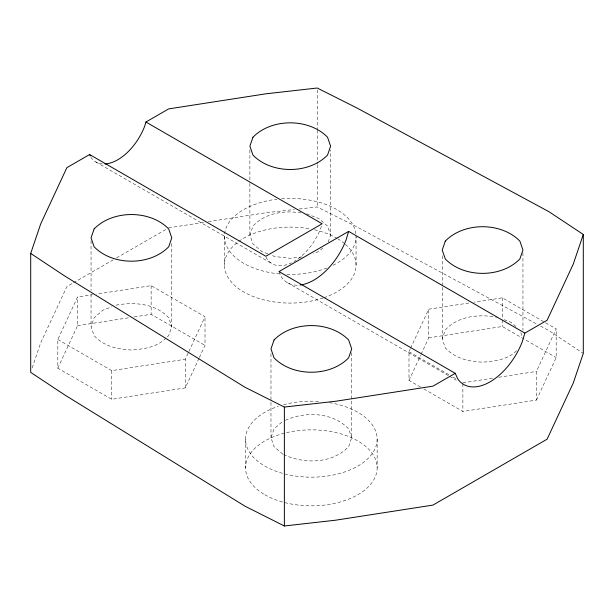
<?xml version="1.0" encoding="UTF-8"?>
<svg xmlns="http://www.w3.org/2000/svg" width="614" height="614" viewBox="0 0 614 614"><rect width="100%" height="100%" fill="white"/><g stroke="black" fill="none" stroke-linecap="round" stroke-linejoin="round"><path stroke-width="0.46" stroke-dasharray="3.07 2.3" d="M321.352 226.351L320.838 228.086A43.87 25.327 -60 0 1 293.968 261.503M32.22 367.886L40.724 342.765L66.888 286.584L72.675 283.238M166.01 337.946C157.199 347.332 143.607 349.082 131.411 350.003C117.85 349.374 103.451 346.273 94.119 335.62L91.049 326.702L94.119 317.783L102.868 310.224L111.602 306.854M171.774 243.597L171.774 326.702L168.704 335.62L166.686 337.362M267.819 253.835L261.71 251.479L252.96 243.919L249.883 235.001L252.96 226.082C264.956 213.012 284.336 210.088 301.152 212.951M328.152 242.131L330.608 235.001L330.608 149.985M282.801 454.23L274.051 446.67L270.981 437.751L274.051 428.833L282.801 421.273M351.707 352.728L351.707 437.751L348.637 446.67C332.197 463.8 304.168 464.261 283.676 454.567M516.512 350.709C507.801 359.727 494.462 361.209 482.589 362.183C469.027 361.554 454.629 358.453 445.296 347.8L442.226 338.882L445.296 329.964C458.221 315.826 479.258 313.938 497.125 317.246M198.967 358.415L185.282 387.894L111.694 399.284L57.816 368.177L57.816 339.519L77.541 297.03L92.637 294.697M57.816 368.177L77.541 325.689L77.541 297.03M185.282 387.894L185.282 359.236L188.506 352.306M188.905 351.438L205.007 316.747L151.128 285.648L96.406 294.114M199.373 357.548L205.007 345.406L205.007 316.747M420.598 387.058L408.993 380.358L408.993 351.699L410.206 349.097M410.605 348.23L428.718 309.21L469.288 302.932M408.993 380.358L420.667 355.214M421.066 354.347L428.718 337.869L428.718 309.21M423.913 388.969L462.872 411.457L536.459 400.075L536.459 371.416L556.184 328.927L502.306 297.828L474 302.203M536.459 400.075L556.184 357.586L556.184 328.927M322.826 247.987L318.789 251.479L313.554 253.498M73.503 282.762L113.214 259.837M116.522 257.926L166.156 229.268M285.418 420.26C305.526 411.165 332.704 412.217 348.637 428.833L351.707 437.751M168.635 227.832L204.539 222.26M208.323 221.677L265.954 212.736L294.436 209.52M77.541 325.689L129.431 317.661M134.151 316.931L151.128 314.307L205.007 345.406M57.816 339.519L111.694 370.626L185.282 359.236M428.718 337.869L502.306 326.487L556.184 357.586M462.872 382.806L493.057 378.132M498.721 377.257L536.459 371.416M302.057 256.944L290.245 258.302L274.803 256.529L271.311 255.178M115.969 305.173C134.098 301.781 155.542 303.377 168.704 317.783L171.774 326.702M299.187 208.983L317.223 206.941L356.634 226.758L537.166 324.261M306.57 213.81L318.789 218.523L327.538 226.082L330.608 235.001M504.148 319.71L511.132 322.404L515.837 326.471M540.543 326.088L548.977 330.647L583.3 353.395M95.83 161.942L272.033 263.682M408.993 351.699L449.609 375.146M452.925 377.057L457.069 379.452M287.498 282.739L448.819 375.875M449.648 376.351L456.263 380.173M279.017 271.572L281.588 277.252A52.643 30.393 -60 0 0 300.492 284.98M266.138 256.974L267.105 259.108A43.87 25.327 -60 0 0 291.543 262.8M520.802 332.642L522.337 337.101M522.951 252.907L522.951 330.286M502.306 297.828L502.306 318.843M502.306 319.794L502.306 326.487M462.872 383.758L462.872 411.457M442.226 255.777L442.226 286.339M442.226 287.298L442.226 338.882M377.149 439.179L377.149 467.837M356.059 265.087L356.059 236.428A65.805 37.991 0 0 1 332.005 265.801M317.223 89.936L317.223 129.255M317.223 130.214L317.223 163.785M317.223 164.744L317.223 206.941M270.981 353.687L270.981 401.449M270.981 402.408L270.981 437.751M249.883 149.985L249.883 182.458M249.883 183.417L249.883 235.001M245.531 439.179L245.531 467.837M224.44 236.428L224.44 265.087M151.128 285.648L151.128 314.307M111.694 370.626L111.694 399.284M91.049 240.726L91.049 290.399M91.049 294.221L91.049 326.702M345.314 244.288A65.805 37.991 0 0 1 324.069 297.683M323.156 297.997A65.805 37.991 0 0 1 240.772 290.138A65.805 37.991 0 0 1 238.04 241.962M238.8 241.394A65.805 37.991 0 0 1 310.016 228.853M314.537 229.782A65.805 37.991 0 0 1 336.779 238.224M337.639 238.723A65.805 37.991 0 0 1 344.631 243.697M102.254 163.93A43.87 25.327 -60 0 1 90.895 157.376M326.794 268.026A65.805 37.991 0 0 1 286.439 274.366M279.754 273.944A65.805 37.991 0 0 1 224.455 237.265A65.805 37.991 0 0 1 276.922 199.228M281.657 198.759A65.805 37.991 0 0 1 355.89 233.734M329.288 402.63A65.805 37.991 0 0 1 368.016 458.497A65.805 37.991 0 0 1 264.588 465.919A65.805 37.991 0 0 1 278.441 406.276M283.514 404.749A65.805 37.991 0 0 1 319.932 401.51M264.811 494.707A65.805 37.991 0 0 0 374.908 477.677A65.805 37.991 0 0 0 294.313 431.143A65.805 37.991 0 0 0 264.811 494.707"/><path stroke-width="0.92" d="M145.917 122.025L322.12 223.757L265.816 256.268L89.613 154.536L66.888 167.653L40.724 223.834L30.7 253.436L30.7 372.368L65.023 395.124L244.955 506.166L284.366 525.983L335.643 520.196L432.954 505.092L547.112 439.179L573.276 382.998L583.3 353.395L583.3 234.471L548.977 211.715L356.634 107.834L317.223 88.017L265.954 93.804L168.635 108.908L145.917 122.025L144.628 126.354A43.87 25.327 -60 0 1 104.956 163.969M583.3 234.471L573.276 264.074L547.112 320.255L524.84 333.11L348.637 231.378L346.066 240.028A52.643 30.393 -60 0 1 300.492 284.98M524.84 333.11L522.276 341.76A52.643 30.393 -60 0 1 490.033 381.862A52.643 30.393 -60 0 1 457.798 378.984L455.227 373.304L279.017 271.572L348.637 231.378M455.227 373.304L432.954 386.168L335.643 401.264L284.366 407.059L244.955 387.242L65.023 276.193L30.7 253.436M89.613 154.536L90.25 155.956M284.366 407.059L284.366 525.983M94.119 228.945L91.049 237.864L94.119 246.782C112.715 265.985 150.108 265.985 168.704 246.782L171.774 237.864L168.704 228.945C150.108 209.742 112.723 209.742 94.119 228.945M252.96 137.244L249.883 146.163L252.96 155.081C271.557 174.284 308.942 174.284 327.538 155.081L330.608 146.163L327.538 137.244C308.942 118.041 271.557 118.041 252.96 137.244M274.051 339.995L270.981 348.913L274.051 357.832C292.648 377.034 330.033 377.034 348.637 357.832L351.707 348.913L348.637 339.995C330.033 320.792 292.648 320.784 274.051 339.995M445.296 241.125L442.226 250.044L445.296 258.962C463.892 278.165 501.285 278.165 519.881 258.962L522.951 250.044L519.881 241.125C501.285 221.923 463.892 221.923 445.296 241.125"/></g></svg>
